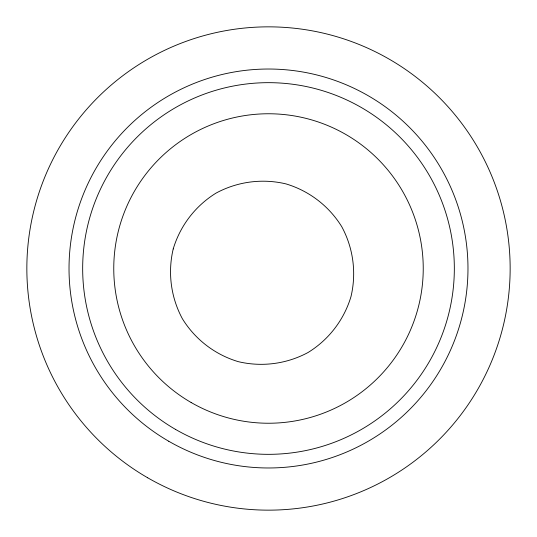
<?xml version="1.0" encoding="UTF-8"?>
<svg xmlns="http://www.w3.org/2000/svg" width="537" height="537" viewBox="0 0 537 537"><rect width="100%" height="100%" fill="white"/><g stroke="black" fill="none" stroke-linecap="round" stroke-linejoin="round"><path stroke-width="0.81" d="M173.216 248.953C167.611 272.588 170.873 297.404 182.405 318.783C195.153 339.458 215.015 354.695 238.287 361.656C261.915 367.261 286.738 363.999 308.11 352.467C328.785 339.72 344.029 319.857 350.99 296.585C356.595 272.957 353.326 248.134 341.794 226.762C329.047 206.087 309.184 190.843 285.919 183.882C262.284 178.277 237.468 181.546 216.089 193.078C195.414 205.825 180.177 225.688 173.216 248.953M191.132 402.508A154.737 154.737 0 0 0 423.237 268.5A154.737 154.737 0 0 0 191.132 134.492A154.737 154.737 0 0 0 191.132 402.508M175.586 429.439A185.836 185.836 0 0 0 454.336 268.5A185.836 185.836 0 0 0 175.586 107.561A185.836 185.836 0 0 0 175.586 429.439M147.675 477.776A241.65 241.65 0 0 0 510.15 268.5A241.65 241.65 0 0 0 147.675 59.224A241.65 241.65 0 0 0 147.675 477.776M168.766 441.253A199.475 199.475 0 0 0 467.975 268.5A199.475 199.475 0 0 0 168.766 95.747A199.475 199.475 0 0 0 168.766 441.253"/></g></svg>
